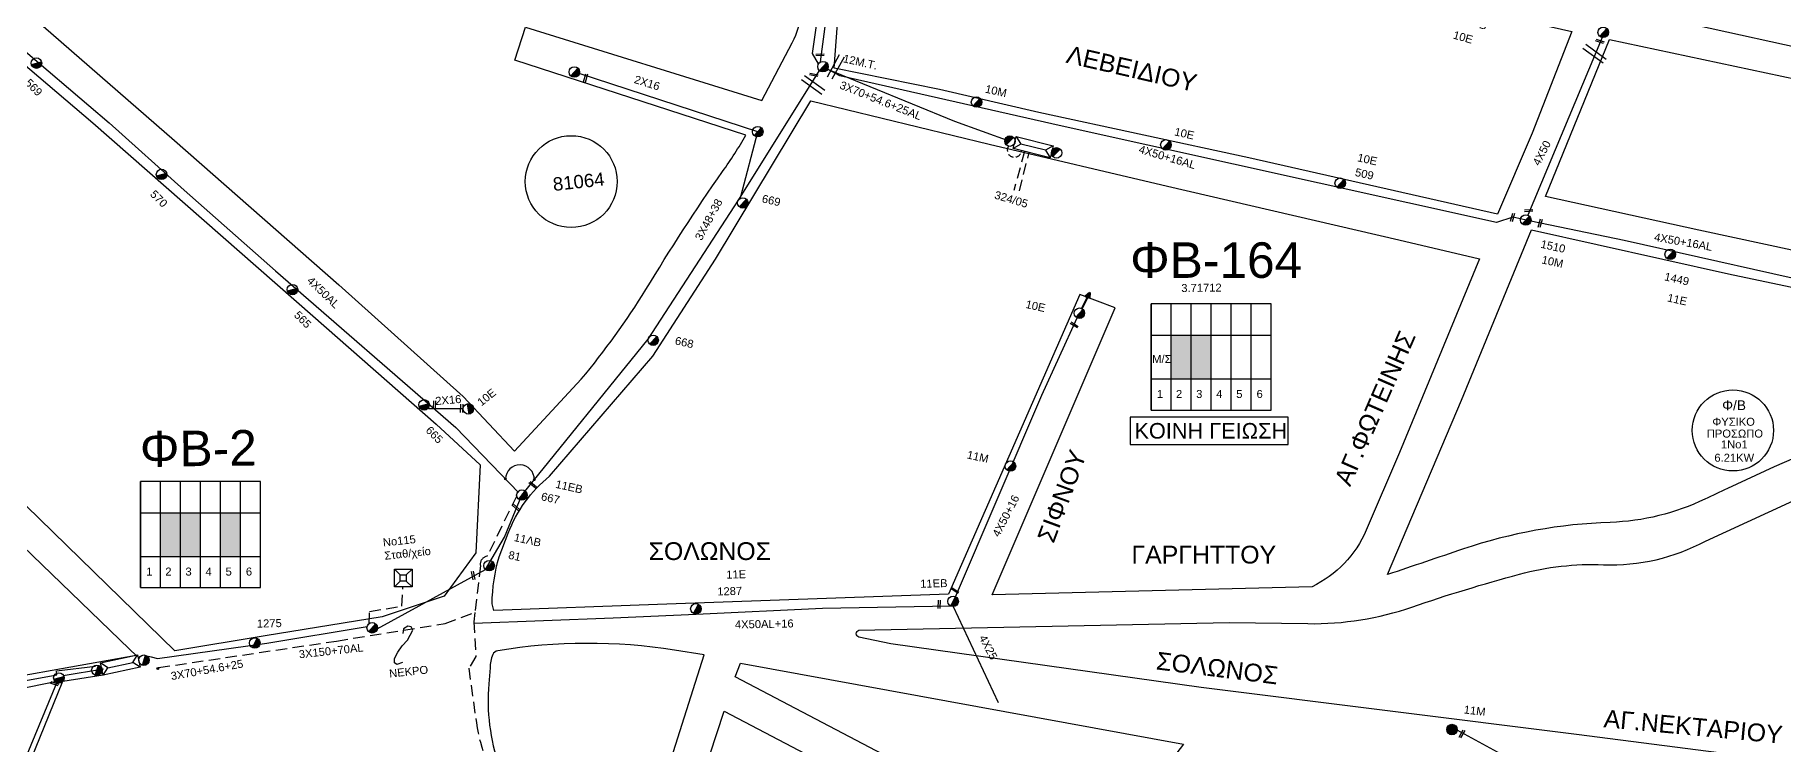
# Model space of a CAD drawing. Header units: millimetres. Extents: x 6950 to 9601, y 853 to 1951.
# Drawn here: x 7651.9 to 8045.2, y 1520.4 to 1680.1 of the extents above; entities that cross this region are included whole.
import ezdxf
from ezdxf.enums import TextEntityAlignment as Align

# ---------------------------------------------------------------- set-up
doc = ezdxf.new("R2010")
doc.units = ezdxf.units.MM
doc.linetypes.add('DASHED', pattern=[19.05, 12.7, -6.35])
for name, color, linetype in [('Άγνωστα', 7, 'Continuous'), ('Ασφαλειοκιβώτια Χ.Τ 6 αναχωρήσεων', 7, 'Continuous'), ('Ασφαλειοκιβώτια Χ.Τ 9 αναχωρήσεων', 7, 'Continuous'), ('Γυμνά εναέρια ΧΤ και ΦΟΠ (3Φ)   4x50+16AL', 7, 'Continuous'), ('Επίτονοι', 7, 'Continuous'), ('Επιγραφές - Σχήματα', 7, 'Continuous'), ('Καλώδια ΧΤ   3x150+70AL', 7, 'DASHED'), ('Καλώδια ΧΤ   3x150AL+50XLPE', 7, 'DASHED'), ('Μηχανική τομή', 7, 'Continuous'), ('Περίπτερο', 7, 'Continuous'), ('Στύλος Ξύλινος', 7, 'Continuous'), ('Στύλος Ξύλινος @ 1', 7, 'Continuous'), ('Στύλος ΦΜ', 7, 'Continuous'), ('Στύλος ΦΜ @ 1', 7, 'Continuous'), ('Συνδέσεις', 7, 'Continuous'), ('Συνεστραμμένα ΧΤ   3x70+54.6+25 AL', 7, 'SYN_LINE'), ('Τομή', 7, 'Continuous'), ('Υποσταθμός εναέριος 2 στύλων', 7, 'Continuous'), ('Υποσταθμός πόλεως', 7, 'Continuous'), ('Υπόβαθρο ΔΕΗ', 7, 'Continuous'), ('Υπόγεια καλώδια Παροχών ΧΤ   4x25', 7, 'DASHED'), ('Υπόγεια καλώδια Παροχών ΧΤ   4x50AL', 7, 'DASHED')]:
    doc.layers.add(name, color=color, linetype=linetype)
doc.styles.add('Annotative', font='ARIAL.TTF')
doc.styles.add('ar', font='ARIAL.TTF')
doc.styles.add('arial', font='ARIAL.TTF')
doc.styles.get("Standard").update_dxf_attribs({"font": 'ARIAL.TTF'})
doc.linetypes.add('SYN_LINE', pattern='A,0.5,-0.0001,["/\\/\\/\\/",Standard,S=0.1,R=0,X=0,Y=-0.05],-0.25', length=0.7501)

# ---------------------------------------------------------------- blocks, each defined once
blk = doc.blocks.new('ΜΗΧΑΝΙΚΗ ΤΟΜΗ')
at = {"layer": 'Μηχανική τομή', "ltscale": 40}
for p, q in [((-1.89, 0.78), (1.89, 0.78)), ((1.89, 0), (-1.89, 0))]:
    blk.add_line(p, q, dxfattribs=at)
blk = doc.blocks.new('ΤΟΜΗ')
at = {"layer": 'Τομή', "ltscale": 40}
for p, q in [((-5.68, 0), (5.68, 0)), ((5.68, -2.33), (-5.68, -2.33))]:
    blk.add_line(p, q, dxfattribs=at)
blk = doc.blocks.new('ΥΠΑΡΧΩΝ ΤΣΙΜΕΝΤΕΝΙΟΣ ΣΤΥΛΟΣ')
at = {"layer": 'Στύλος ΦΜ'}
blk.add_hatch(color=7, dxfattribs=at).paths.add_polyline_path([(-1.29, -2.28, 0.574793), (2.62, 0, 0.268822), (1.3, 2.27)])
at = {"layer": 'Στύλος ΦΜ', "color": 7}
blk.add_line((-1.29, -2.28), (1.3, 2.27), dxfattribs=at)
blk.add_circle((0, 0), 2.62, dxfattribs=at)
at = {"layer": 'Στύλος ΦΜ', "flags": 4}
for tag, p in [('ΑΡΙΘΜΟΣ', (-4.68, 8.05)), ('ΤΥΠΟΣ', (-4.91, 3.03))]:
    blk.add_attdef(tag, p, '', height=4, dxfattribs=at)
blk = doc.blocks.new('ΥΠΑΡΧΩΝ ΞΥΛΙΝΟΣ ΣΤΥΛΟΣ')
at = {"layer": 'Στύλος Ξύλινος'}
h = blk.add_hatch(color=7, dxfattribs=at)
h.paths.add_polyline_path([(-2.62, 0, 0.270008), (-1.29, -2.28), (1.3, 2.27, 0.576266)])
h.paths.add_polyline_path([(-1.29, -2.28, 0.574793), (2.62, 0, 0.268822), (1.3, 2.27)])
at = {"layer": 'Στύλος Ξύλινος', "color": 7}
blk.add_line((-1.29, -2.28), (1.3, 2.27), dxfattribs=at)
blk.add_circle((0, 0), 2.62, dxfattribs=at)
at = {"layer": 'Στύλος Ξύλινος', "flags": 4}
for tag, p in [('ΑΡΙΘΜΟΣ', (-4.91, 8.6)), ('ΤΥΠΟΣ', (-4.85, 3.39))]:
    blk.add_attdef(tag, p, '', height=4, dxfattribs=at)
blk = doc.blocks.new('ΥΠΟΣΤΑΘΜΟΣ ΕΝΑΕΡΙΟΣ ΕΠΙ 2 ΣΤΥΛΩΝ')
at = {"layer": 'Υποσταθμός εναέριος 2 στύλων', "linetype": 'Continuous'}
for points in [[(-11.97, -2.11, 0.574793), (-8.45, -0.07, 0.268822), (-9.64, 1.98)], [(9.68, -2.15, 0.574793), (13.19, -0.1, 0.268822), (12.01, 1.95)]]:
    blk.add_hatch(color=256, dxfattribs=at).paths.add_polyline_path(points)
for p, q in [((-11.97, -2.11), (-9.64, 1.98)), ((9.68, -2.15), (12.01, 1.95))]:
    blk.add_line(p, q, dxfattribs=at)
for centre in [(-10.81, -0.07), (10.84, -0.1)]:
    blk.add_circle(centre, 2.36, dxfattribs=at)
at = {"layer": 'Υποσταθμός πόλεως', "linetype": 'Continuous', "ltscale": 40}
blk.add_lwpolyline([(-8.57, 2.82), (8.57, 2.82), (8.57, -2.82), (-8.57, -2.82)], close=True, dxfattribs=at)
for points in [[(-5.75, 0), (-8.57, 2.82)], [(-8.57, -2.82), (-5.75, 0)], [(-5.75, 0), (5.75, 0)], [(5.75, 0), (8.57, 2.82)], [(8.57, -2.82), (5.75, 0)]]:
    blk.add_lwpolyline(points, dxfattribs=at)
at = {"layer": 'Υποσταθμός εναέριος 2 στύλων', "ltscale": 40, "flags": 1}
for tag, p in [('ΜΕΤΑΣΧΗΜΑΤΙΣΜΟΣ', (14.09, 2.51)), ('ΙΣΧΥΣ', (14.07, -0.28)), ('ΑΡΙΘΜΟΣ', (14.19, -3))]:
    blk.add_attdef(tag, p, '', height=1.8, dxfattribs=at)
blk = doc.blocks.new('ΕΠΙΤΟΝΟΣ')
at = {"layer": 'Επίτονοι', "lineweight": 40, "ltscale": 40}
blk.add_hatch(color=256, dxfattribs=at).paths.add_polyline_path([(-1.13, 6.47), (0, 9.1), (1.13, 6.47)])
for p, q in [((-1.13, 6.47), (0, 9.1)), ((0, 9.1), (1.13, 6.47)), ((1.13, 6.47), (-1.13, 6.47)), ((-1.13, 6.47), (0, 6.47)), ((0, 6.47), (0, 0))]:
    blk.add_line(p, q, dxfattribs=at)
blk = doc.blocks.new('ΑΣΦΑΛΕΙΟΚΙΒΩΤΙΟ ΥΠΟΣΤΑΘΜΟΥ 6 ΑΝΑΧΩΡΗΣΕΩΝ')
at = {"layer": 'Ασφαλειοκιβώτια Χ.Τ 6 αναχωρήσεων', "ltscale": 40}
for p, q in [((-23.91, 27), (23.91, 27)), ((-9.83, 27), (-9.83, -27)), ((9.83, 27), (9.83, -27)), ((-23.91, 18), (23.91, 18)), ((-23.91, 9), (23.91, 9)), ((-23.91, 0), (23.91, 0)), ((-23.91, -9), (23.91, -9)), ((-23.91, -18), (23.91, -18))]:
    blk.add_line(p, q, dxfattribs=at)
at = {"layer": 'Ασφαλειοκιβώτια Χ.Τ 6 αναχωρήσεων'}
blk.add_lwpolyline([(-23.91, -27), (23.91, -27), (23.91, 27), (-23.91, 27)], close=True, dxfattribs=at)
for s, p in [('1', (-18.47, 24.34)), ('2', (-18.47, 15.77)), ('3', (-18.47, 6.7)), ('4', (-18.47, -2.33)), ('5', (-18.47, -11.34)), ('6', (-18.47, -20.47))]:
    blk.add_text(s, height=3.6, rotation=270, dxfattribs=at).set_placement(p)
at = {"layer": 'Ασφαλειοκιβώτια Χ.Τ 6 αναχωρήσεων', "ltscale": 40}
for tag, height, p in [('ΟΝΟΜΑ', 5, (-0.27, 31.68)), ('ΚΕΙΜΕΝΟ 1', 2, (16.95, 22.41)), ('ΚΕΙΜΕΝΟ 2', 2, (16.95, 13.71)), ('ΚΕΙΜΕΝΟ 3', 2, (16.95, 4.31)), ('ΚΕΙΜΕΝΟ 4', 2, (16.95, -4.67)), ('ΚΕΙΜΕΝΟ 5', 2, (16.95, -13.51)), ('ΚΕΙΜΕΝΟ 6', 2, (16.95, -22.43)), ('ΣΧ', 2, (-0.21, -29.21))]:
    blk.add_attdef(tag, text='', height=height, dxfattribs=at).set_placement(p, align=Align.MIDDLE_CENTER)
blk = doc.blocks.new('_ΣΥΝΔΕΣΗ')
at = {"layer": 'Συνδέσεις', "linetype": 'SYN_LINE', "ltscale": 40}
blk.add_hatch(color=256, dxfattribs=at).paths.add_polyline_path([(0.5, -0.01, 1), (-0.5, -0.01, 1)])
at = {"layer": 'Συνδέσεις'}
blk.add_circle((0, -0.01), 0.5, dxfattribs=at)
blk = doc.blocks.new('ΠΕΡΙΠΤΕΡΟ')
at = {"layer": 'Περίπτερο', "ltscale": 40}
for p, q in [((-4.94, 4.99), (-1.74, 1.78)), ((1.78, 1.78), (4.99, 4.99)), ((-1.74, -1.74), (-4.94, -4.94)), ((1.78, -1.74), (4.99, -4.94))]:
    blk.add_line(p, q, dxfattribs=at)
for points in [[(-4.94, 4.99), (4.99, 4.99), (4.99, -4.94), (-4.94, -4.94)], [(-1.74, 1.78), (1.78, 1.78), (1.78, -1.74), (-1.74, -1.74)]]:
    blk.add_lwpolyline(points, close=True, dxfattribs=at)

msp = doc.modelspace()

# ---------------------------------------------------------------- hatches: boundary and pattern name
at = {"layer": 'Ασφαλειοκιβώτια Χ.Τ 9 αναχωρήσεων', "ltscale": 40}
for color, points in [(133, [(7912, 1612.5), (7907.5, 1612.5), (7907.5, 1602.68), (7912, 1602.68)]), (30, [(7916.5, 1612.5), (7912, 1612.5), (7912, 1602.68), (7916.5, 1602.68)]), (1, [(7684.64, 1572.52), (7680.14, 1572.52), (7680.14, 1562.7), (7684.64, 1562.7)]), (2, [(7689.14, 1572.52), (7684.64, 1572.52), (7684.64, 1562.7), (7689.14, 1562.7)]), (27, [(7693.64, 1562.7), (7698.14, 1562.7), (7698.14, 1572.52), (7693.64, 1572.52)])]:
    msp.add_hatch(color=color, dxfattribs=at).paths.add_polyline_path(points)

# ---------------------------------------------------------------- linework, layer by layer
at = {"layer": 'Άγνωστα', "color": 1}
for points in [[(7461.55, 1851.1), (7490.46, 1823.56), (7500.36, 1814.12), (7516.54, 1798.89), (7531.28, 1784.47), (7556.99, 1758.44), (7563.51, 1752.69), (7594.15, 1724.19), (7618.66, 1702.8), (7645.75, 1679.81), (7668.62, 1660.27), (7685.51, 1645.15), (7706.01, 1626.98), (7746.58, 1591.71), (7760.7, 1577.06)], [(7810.68, 1643.33), (7810.7, 1643.72), (7814.54, 1658.3), (7774.38, 1671.37)], [(7740.44, 1595.97), (7748.25, 1596.01)]]:
    msp.add_lwpolyline(points, dxfattribs=at)
at = {"layer": 'Άγνωστα', "color": 133}
for points in [[(8004.5, 1679.51), (7987.76, 1639.5)], [(7859.03, 1553.6), (7878.47, 1598.97), (7886.4, 1616.36)], [(7750.64, 1547.64), (7782.03, 1548.87), (7800.64, 1549.72), (7829.06, 1551.06), (7857.93, 1551.53)]]:
    msp.add_lwpolyline(points, dxfattribs=at)
at = {"layer": 'Άγνωστα', "color": 30, "linetype": 'DASHED', "ltscale": 0.2}
for points in [[(7874.52, 1653.86), (7872.14, 1645.03)], [(7873.41, 1644.96), (7875.56, 1653.6)]]:
    msp.add_lwpolyline(points, dxfattribs=at)
at = {"layer": 'Άγνωστα', "color": 85, "linetype": 'DASHED', "ltscale": 0.2}
msp.add_lwpolyline([(7760.3, 1576.32), (7753.7, 1562.83), (7753.22, 1562.62, 0.337655), (7752.12, 1560.63), (7750.87, 1550.06), (7750.62, 1547.99), (7751.13, 1540.19), (7749.51, 1537.5), (7751.23, 1525.19, 0.129274), (7757.98, 1509.01, 0.494336)], format="xyb", dxfattribs=at)
at = {"layer": 'Γυμνά εναέρια ΧΤ και ΦΟΠ (3Φ)   4x50+16AL', "color": 133, "ltscale": 40}
msp.add_lwpolyline([(8059.62, 1622.51), (8009.44, 1633.79), (7988.46, 1638.17), (7984.36, 1639.03), (7980.68, 1637.86), (7940.85, 1646.69), (7882.98, 1659.55), (7833, 1670.84), (7830.24, 1672.37)], dxfattribs=at)
at = {"layer": 'Επιγραφές - Σχήματα', "color": 190}
msp.add_lwpolyline([(7898.31, 1587.89), (7933.82, 1587.89), (7933.82, 1594.06), (7898.31, 1594.06)], close=True, dxfattribs=at)
at = {"layer": 'Επιγραφές - Σχήματα', "color": 1, "linetype": 'DASHED', "ltscale": 0.2}
msp.add_lwpolyline([(7727.12, 1547.43), (7727.2, 1550.28), (7734.46, 1551.52), (7734.69, 1555.76)], dxfattribs=at)
at = {"layer": 'Επιγραφές - Σχήματα', "linetype": 'Continuous', "ltscale": 20}
msp.add_lwpolyline([(7734.62, 1538.78), (7733.3, 1538.39), (7732.84, 1538.7), (7732.84, 1539.71), (7733.54, 1541.1), (7734.54, 1542.56), (7735.7, 1543.8), (7736.93, 1546.11), (7736.55, 1546.81), (7735.78, 1546.96), (7734.85, 1546.35), (7734.69, 1545.34)], dxfattribs=at)
msp.add_circle((7772.57, 1647.06), 10.34, dxfattribs=at)
at = {"layer": 'Επιγραφές - Σχήματα', "color": 202}
msp.add_circle((8033.9, 1591.05), 9.13, dxfattribs=at)
at = {"layer": 'Επιγραφές - Σχήματα', "linetype": 'Continuous', "ltscale": 20}
msp.add_arc((7761, 1580.03), 3.25, 358.5165, 178.246, dxfattribs=at)
at = {"layer": 'Καλώδια ΧΤ   3x150+70AL', "color": 7, "ltscale": 0.2}
msp.add_lwpolyline([(7679.74, 1537.65), (7719.78, 1543.64), (7744.24, 1547.6), (7750.87, 1550.06)], dxfattribs=at)
at = {"layer": 'Καλώδια ΧΤ   3x150AL+50XLPE', "color": 133, "linetype": 'DASHED', "ltscale": 0.1}
msp.add_arc((7872.26, 1654.14), 1.59, 145.6322, 355.8654, dxfattribs=at)
at = {"layer": 'Συνεστραμμένα ΧΤ   3x70+54.6+25 AL', "color": 151, "linetype": 'SYN_LINE', "ltscale": 20}
for points in [[(7828.22, 1673.58), (7826.87, 1675.87), (7829.15, 1692.33), (7831.33, 1693.44), (7829.38, 1694.15), (7831.67, 1714.43), (7832.92, 1718.39), (7832.62, 1732.99), (7833.57, 1746.36), (7835.94, 1748.65), (7835.32, 1752.14), (7847.24, 1776.93), (7849.29, 1777.32), (7850.93, 1778.95), (7865.72, 1786.85), (7869.04, 1786.11)], [(7858.51, 1551.39), (7868.63, 1529.83)]]:
    msp.add_lwpolyline(points, dxfattribs=at)
at = {"layer": 'Συνεστραμμένα ΧΤ   3x70+54.6+25 AL', "color": 27, "linetype": 'SYN_LINE', "ltscale": 20}
for points in [[(7828.67, 1673.99), (7831.89, 1698.47), (7833.87, 1721.18), (7835.68, 1747.25), (7839.65, 1756.9), (7849.89, 1776.4), (7868.19, 1785.18)], [(7503.08, 1503.82), (7539.24, 1512.14), (7579.62, 1520.58), (7631.2, 1529.33), (7656.47, 1534.5)]]:
    msp.add_lwpolyline(points, dxfattribs=at)
at = {"layer": 'Συνεστραμμένα ΧΤ   3x70+54.6+25 AL', "color": 1, "linetype": 'SYN_LINE', "ltscale": 20}
for points in [[(7728.94, 1546.37), (7753.31, 1559.74), (7757.57, 1567), (7761.47, 1576.5), (7789.85, 1611.59), (7810.18, 1642.9), (7828.42, 1672.06)], [(7677.07, 1540.32), (7678.07, 1540.07), (7679.53, 1539.71), (7704.09, 1543.13), (7726.64, 1546.88)], [(8004.01, 1506.01), (7971.87, 1523.58)]]:
    msp.add_lwpolyline(points, dxfattribs=at)
at = {"layer": 'Συνεστραμμένα ΧΤ   3x70+54.6+25 AL', "color": 133, "ltscale": 20}
msp.add_lwpolyline([(7830.24, 1672.37), (7858.77, 1660.69), (7871.26, 1656.18)], dxfattribs=at)
at = {"layer": 'Συνεστραμμένα ΧΤ   3x70+54.6+25 AL', "color": 2, "linetype": 'SYN_LINE', "ltscale": 10}
msp.add_lwpolyline([(7656.87, 1536.01), (7656.78, 1536.92), (7665.51, 1538)], dxfattribs=at)
at = {"layer": 'Συνεστραμμένα ΧΤ   3x70+54.6+25 AL', "color": 2, "linetype": 'SYN_LINE', "ltscale": 20}
msp.add_lwpolyline([(7632.08, 1531.54), (7656.87, 1536.01)], dxfattribs=at)
at = {"layer": 'Συνεστραμμένα ΧΤ   3x70+54.6+25 AL', "color": 6, "linetype": 'SYN_LINE', "ltscale": 20}
msp.add_lwpolyline([(7644.55, 1469.18), (7642.49, 1499.77), (7656.85, 1534.25)], dxfattribs=at)
at = {"layer": 'Συνεστραμμένα ΧΤ   3x70+54.6+25 AL', "color": 85, "linetype": 'SYN_LINE', "ltscale": 20}
msp.add_lwpolyline([(7658.17, 1534.5), (7658.14, 1534.5), (7644.85, 1501.82), (7643.38, 1500.55), (7643.69, 1497.77), (7645.75, 1471.89), (7645.32, 1469.06)], dxfattribs=at)
at = {"layer": 'Συνεστραμμένα ΧΤ   3x70+54.6+25 AL', "color": 85, "linetype": 'SYN_LINE', "ltscale": 10}
msp.add_lwpolyline([(7667.24, 1535.95), (7658.17, 1534.5)], dxfattribs=at)
at = {"layer": 'Συνεστραμμένα ΧΤ   3x70+54.6+25 AL', "color": 6, "linetype": 'SYN_LINE', "ltscale": 10}
msp.add_lwpolyline([(7667.33, 1537.27), (7658.25, 1535.83)], dxfattribs=at)
at = {"layer": 'Υπόβαθρο ΔΕΗ'}
for points in [[(7600.97, 1728.03), (7683.3, 1656.32), (7720.26, 1623.81), (7748.25, 1598.68), (7759.8, 1586.36), (7774.83, 1602.6, 0.034732), (7789.38, 1622.74, -0.01836), (7806.63, 1649.33, 0.022163), (7811.87, 1657.54), (7759.86, 1674.36), (7762.28, 1681.83), (7815.46, 1665.35), (7822.29, 1678.32, 0.099785), (7824.41, 1685.53)], [(7988.61, 1636.19), (8032.9, 1626.32), (8080.26, 1616.3), (8072.44, 1595.5), (8043.17, 1582.87), (8032.66, 1577.99, 0.003438), (8027.61, 1575.6, -0.104223), (8006.29, 1570.35, 0.073192), (7973.26, 1564.36, -0.000246), (7956.22, 1558.61), (7972.85, 1597.85), (7988.61, 1636.19)], [(8088.14, 1593.23), (8075.56, 1512.68), (7998.68, 1522.6), (7914.27, 1533.21), (7844.5, 1543.03), (7837.3, 1544.54, -0.811837), (7837.3, 1546.05), (7920.6, 1547.79), (7938.3, 1547.55, 0.08629), (7961.7, 1551.29, -0.016814), (7985.86, 1558.69, -0.075448), (8004.78, 1560.83, 0.132992), (8027.73, 1566.13), (8070.27, 1585.71), (8088.14, 1593.23)], [(7790.59, 1503.17), (7802.44, 1540.57), (7795.82, 1541.61, 0.079895), (7756.05, 1541.45, 0.250732), (7754.91, 1540.58, 0.113346), (7754.32, 1537.63), (7754.02, 1534, 0.102749), (7756.3, 1515.58, 0.093421), (7760.79, 1507.63, 0.731482)]]:
    msp.add_lwpolyline(points, format="xyb", dxfattribs=at)
for points in [[(7834.72, 1716.78), (7872.89, 1708.33), (7920.21, 1697.86), (7954.76, 1690.62), (7997.66, 1680.82), (7988.71, 1658), (7980.94, 1639.73), (7924.99, 1652.42), (7877.79, 1662.63), (7855.44, 1667.81), (7831.74, 1672.58), (7834.05, 1703.68), (7834.72, 1716.78)], [(8009.02, 1685.99), (8069.02, 1672.77), (8098.14, 1666.3), (8104.81, 1684.27), (8051.04, 1697.3), (8016.48, 1705.22), (8009.02, 1685.99)], [(7622.87, 1696.14), (7664.91, 1660.29), (7714.47, 1616.81), (7742.22, 1592.45), (7752.1, 1583.32), (7751.07, 1563.51), (7743.96, 1553.74), (7730.06, 1549.12), (7703.75, 1544.81), (7683.39, 1541.47), (7646.85, 1577.11)], [(8083.08, 1623.89), (8026.25, 1636.12), (7991.76, 1643.72), (8006.11, 1679.05), (8062.52, 1667.06), (8095.67, 1659.56), (8083.08, 1623.89)], [(7515.96, 1642.54), (7541.41, 1669.02), (7579.47, 1632.29), (7651.29, 1562.99), (7673.22, 1541.84), (7674.71, 1540.4), (7631.84, 1532.74), (7589.99, 1572.69), (7554.34, 1606.88), (7538.25, 1621.73), (7515.96, 1642.54)], [(7809.42, 1535.56), (7810.61, 1538.66), (7910.27, 1520.46), (7889.57, 1493.5), (7809.42, 1535.56)], [(7798.84, 1503.17), (7806.99, 1527.87), (7884.58, 1487.1), (7852.46, 1447.52)]]:
    msp.add_lwpolyline(points, dxfattribs=at)
msp.add_lwpolyline([(7826.5, 1665.24), (7866.6, 1655.52), (7906.7, 1646), (7958.72, 1633.94), (7976.92, 1629.69), (7958.87, 1586.08), (7951.41, 1568.6, -0.181672), (7939.23, 1555.86), (7867.27, 1554.02), (7894.92, 1618.65), (7886.96, 1621.67), (7857.47, 1554.17), (7792.01, 1551.86), (7755.18, 1550.5), (7754.78, 1552.05, -0.070996), (7756.38, 1562.63), (7758.39, 1567.91, -0.131406), (7767.69, 1580.75), (7790.94, 1607.77), (7805.04, 1629.63)], format="xyb", close=True, dxfattribs=at)

# ---------------------------------------------------------------- block references
at = {"layer": 'Ασφαλειοκιβώτια Χ.Τ 6 αναχωρήσεων', "xscale": 0.5, "yscale": 0.5, "zscale": 0.5, "rotation": 90}
for p in [(7916.5, 1607.59), (7689.14, 1567.61)]:
    msp.add_blockref('ΑΣΦΑΛΕΙΟΚΙΒΩΤΙΟ ΥΠΟΣΤΑΘΜΟΥ 6 ΑΝΑΧΩΡΗΣΕΩΝ', p, dxfattribs=at)
at = {"layer": 'Επίτονοι', "xscale": 0.4499999999998181, "yscale": 0.4499999999998181, "zscale": 0.4499999999998181, "rotation": 332.9053234977501}
msp.add_blockref('ΕΠΙΤΟΝΟΣ', (7887.35, 1618.43), dxfattribs=at)
at = {"layer": 'Μηχανική τομή'}
for p, xscale, yscale, zscale, rotation in [((7828.53, 1675.79), 0.4999999999999998, 0.4999999999999998, 0.4999999999999998, 181.3359665622073), ((8004.03, 1678.83), 0.4999999999999998, 0.4999999999999998, 0.4999999999999998, 161.0616812289789), ((7775.61, 1670.41), 0.4999999999999998, 0.4999999999999998, 0.4999999999999998, 254.3966513900272), ((7827.2, 1671.27), 0.4999999999999997, 0.4999999999999997, 0.4999999999999997, 167.3930131002636), ((7984.14, 1639.05), 0.4999999999999998, 0.4999999999999998, 0.4999999999999998, 254.3966513900272), ((7987.95, 1640.72), 0.4999999999999998, 0.4999999999999998, 0.4999999999999998, 182.3167816528372), ((7990.35, 1637.75), 0.4999999999999998, 0.4999999999999998, 0.4999999999999998, 254.3966513900272), ((7885.83, 1614.96), 0.4999999999999996, 0.4999999999999996, 0.4999999999999996, 147.8395229658178), ((7741.59, 1596.75), 0.4999999999999996, 0.4999999999999996, 0.4999999999999996, 267.6633465362366), ((7747.72, 1596.02), 0.4999999999999996, 0.4999999999999996, 0.4999999999999996, 267.6633465362366), ((7763.77, 1578.64), 0.4999999999999997, 0.4999999999999997, 0.4999999999999997, 319.9938658940357), ((7759.99, 1573.59), 0.4999999999999997, 0.4999999999999997, 0.4999999999999997, 319.9938658940357), ((7750.32, 1558.34), 0.4999999999999996, 0.4999999999999996, 0.4999999999999996, 281.9942978456187), ((7858.79, 1554.85), 0.4999999999999996, 0.4999999999999996, 0.4999999999999996, 326.2630781460128), ((7855.14, 1551.9), 0.4999999999999996, 0.4999999999999996, 0.4999999999999996, 266.492943754659), ((7656.38, 1534.25), 0.4999999999999997, 0.4999999999999997, 0.4999999999999997, 162.231407269133), ((7973.12, 1522.66), 0.4999999999999998, 0.4999999999999998, 0.4999999999999998, 60.12559025324713)]:
    msp.add_blockref('ΜΗΧΑΝΙΚΗ ΤΟΜΗ', p, dxfattribs=dict(at, xscale=xscale, yscale=yscale, zscale=zscale, rotation=rotation))
at = {"layer": 'Περίπτερο', "xscale": 0.4, "yscale": 0.4, "zscale": 0.4}
msp.add_blockref('ΠΕΡΙΠΤΕΡΟ', (7734.76, 1557.8), dxfattribs=at)
at = {"layer": 'Στύλος Ξύλινος @ 1', "ltscale": 40}
ref = msp.add_blockref('ΥΠΑΡΧΩΝ ΞΥΛΙΝΟΣ ΣΤΥΛΟΣ', (7976.46, 1687.52), dxfattribs=dict(at, xscale=0.449999999999818, yscale=0.449999999999818, zscale=0.449999999999818, rotation=344.0937290457079))
ref.add_attrib('ΤΥΠΟΣ', '150B', (7972.65, 1682.82), dxfattribs={"layer": 'Στύλος Ξύλινος', "height": 1.8, "rotation": 344.0937, "flags": 4})
ref.add_attrib('ΑΡΙΘΜΟΣ', '10E', (7970.8, 1679.31), dxfattribs={"layer": 'Στύλος Ξύλινος', "height": 1.8, "rotation": 344.0937, "flags": 4})
ref = msp.add_blockref('ΥΠΑΡΧΩΝ ΞΥΛΙΝΟΣ ΣΤΥΛΟΣ', (7970.7, 1523.72), dxfattribs=dict(at, xscale=0.4499999999998181, yscale=0.4499999999998181, zscale=0.4499999999998181, rotation=353.1445452706857))
ref.add_attrib('ΤΥΠΟΣ', '11M', (7973.28, 1527.36), dxfattribs={"layer": 'Στύλος Ξύλινος', "height": 1.8, "rotation": 353.1445, "flags": 4})
at = {"layer": 'Στύλος ΦΜ @ 1', "ltscale": 40}
for p, xscale, yscale, zscale, rotation in [((8004.72, 1680.66), 0.4499999999998181, 0.4499999999998181, 0.4499999999998181, 347.4962981754869), ((7773.26, 1671.74), 0.4499999999998181, 0.4499999999998181, 0.4499999999998181, 347.4962981754869), ((7814.54, 1658.3), 0.4499999999998181, 0.4499999999998181, 0.4499999999998181, 347.4962981754869), ((7727.79, 1546.62), 0.4499999999998181, 0.4499999999998181, 0.4499999999998181, 347.4962981754869), ((7657.31, 1535.33), 0.449999999999818, 0.449999999999818, 0.449999999999818, 314.8423271884067)]:
    msp.add_blockref('ΥΠΑΡΧΩΝ ΤΣΙΜΕΝΤΕΝΙΟΣ ΣΤΥΛΟΣ', p, dxfattribs=dict(at, xscale=xscale, yscale=yscale, zscale=zscale, rotation=rotation))
ref = msp.add_blockref('ΥΠΑΡΧΩΝ ΤΣΙΜΕΝΤΕΝΙΟΣ ΣΤΥΛΟΣ', (7652.27, 1673.73), dxfattribs=dict(at, xscale=0.449999999999818, yscale=0.449999999999818, zscale=0.449999999999818, rotation=314.8423271884067))
ref.add_attrib('ΤΥΠΟΣ', '569', (7649.55, 1669.11), dxfattribs={"layer": 'Στύλος ΦΜ', "height": 1.8, "rotation": 314.8423, "flags": 4})
ref = msp.add_blockref('ΥΠΑΡΧΩΝ ΤΣΙΜΕΝΤΕΝΙΟΣ ΣΤΥΛΟΣ', (7829.2, 1672.94), dxfattribs=dict(at, xscale=0.4499999999998181, yscale=0.4499999999998181, zscale=0.4499999999998181, rotation=347.4962981754869))
ref.add_attrib('ΤΥΠΟΣ', '12M.T.', (7833.59, 1673.95), dxfattribs={"layer": 'Στύλος ΦΜ', "height": 1.8, "rotation": 347.4963, "flags": 4})
ref = msp.add_blockref('ΥΠΑΡΧΩΝ ΤΣΙΜΕΝΤΕΝΙΟΣ ΣΤΥΛΟΣ', (7863.75, 1664.97), dxfattribs=dict(at, xscale=0.4499999999998181, yscale=0.4499999999998181, zscale=0.4499999999998181, rotation=347.4962981754869))
ref.add_attrib('ΤΥΠΟΣ', '10M', (7865.54, 1667.12), dxfattribs={"layer": 'Στύλος ΦΜ', "height": 1.8, "rotation": 347.4963, "flags": 4})
ref = msp.add_blockref('ΥΠΑΡΧΩΝ ΤΣΙΜΕΝΤΕΝΙΟΣ ΣΤΥΛΟΣ', (7906.34, 1655.33), dxfattribs=dict(at, xscale=0.4499999999998181, yscale=0.4499999999998181, zscale=0.4499999999998181, rotation=347.4962981754869))
ref.add_attrib('ΤΥΠΟΣ', '10E', (7908.13, 1657.49), dxfattribs={"layer": 'Στύλος ΦΜ', "height": 1.8, "rotation": 347.4963, "flags": 4})
ref = msp.add_blockref('ΥΠΑΡΧΩΝ ΤΣΙΜΕΝΤΕΝΙΟΣ ΣΤΥΛΟΣ', (7945.55, 1646.7), dxfattribs=dict(at, xscale=0.4499999999998181, yscale=0.4499999999998181, zscale=0.4499999999998181, rotation=347.4962981754869))
ref.add_attrib('ΤΥΠΟΣ', '10E', (7949.29, 1651.66), dxfattribs={"layer": 'Στύλος ΦΜ', "height": 1.8, "rotation": 347.4963, "flags": 4})
ref.add_attrib('ΑΡΙΘΜΟΣ', '509', (7948.76, 1648.37), dxfattribs={"layer": 'Στύλος ΦΜ', "height": 1.8, "rotation": 347.4963, "flags": 4})
ref = msp.add_blockref('ΥΠΑΡΧΩΝ ΤΣΙΜΕΝΤΕΝΙΟΣ ΣΤΥΛΟΣ', (7680.41, 1648.68), dxfattribs=dict(at, xscale=0.449999999999818, yscale=0.449999999999818, zscale=0.449999999999818, rotation=314.8423271884067))
ref.add_attrib('ΤΥΠΟΣ', '570', (7677.69, 1644.06), dxfattribs={"layer": 'Στύλος ΦΜ', "height": 1.8, "rotation": 314.8423, "flags": 4})
ref = msp.add_blockref('ΥΠΑΡΧΩΝ ΤΣΙΜΕΝΤΕΝΙΟΣ ΣΤΥΛΟΣ', (7811.17, 1642.26), dxfattribs=dict(at, xscale=0.4499999999998181, yscale=0.4499999999998181, zscale=0.4499999999998181, rotation=347.4962981754869))
ref.add_attrib('ΤΥΠΟΣ', '669', (7815.33, 1642.4), dxfattribs={"layer": 'Στύλος ΦΜ', "height": 1.8, "rotation": 347.4963, "flags": 4})
ref = msp.add_blockref('ΥΠΑΡΧΩΝ ΤΣΙΜΕΝΤΕΝΙΟΣ ΣΤΥΛΟΣ', (7987.31, 1638.41), dxfattribs=dict(at, xscale=0.4499999999998181, yscale=0.4499999999998181, zscale=0.4499999999998181, rotation=347.4962981754869))
ref.add_attrib('ΤΥΠΟΣ', '10M', (7990.74, 1628.68), dxfattribs={"layer": 'Στύλος ΦΜ', "height": 1.8, "rotation": 347.4963, "flags": 4})
ref.add_attrib('ΑΡΙΘΜΟΣ', '1510', (7990.52, 1632.2), dxfattribs={"layer": 'Στύλος ΦΜ', "height": 1.8, "rotation": 347.4963, "flags": 4})
ref = msp.add_blockref('ΥΠΑΡΧΩΝ ΤΣΙΜΕΝΤΕΝΙΟΣ ΣΤΥΛΟΣ', (8019.79, 1630.69), dxfattribs=dict(at, xscale=0.4499999999998181, yscale=0.4499999999998181, zscale=0.4499999999998181, rotation=347.4962981754869))
ref.add_attrib('ΤΥΠΟΣ', '11E', (8019.02, 1620.12), dxfattribs={"layer": 'Στύλος ΦΜ', "height": 1.8, "rotation": 347.4963, "flags": 4})
ref.add_attrib('ΑΡΙΘΜΟΣ', '1449', (8018.35, 1624.86), dxfattribs={"layer": 'Στύλος ΦΜ', "height": 1.8, "rotation": 347.4963, "flags": 4})
ref = msp.add_blockref('ΥΠΑΡΧΩΝ ΤΣΙΜΕΝΤΕΝΙΟΣ ΣΤΥΛΟΣ', (7709.86, 1622.75), dxfattribs=dict(at, xscale=0.449999999999818, yscale=0.449999999999818, zscale=0.449999999999818, rotation=314.8423271884067))
ref.add_attrib('ΤΥΠΟΣ', '565', (7710.06, 1616.86), dxfattribs={"layer": 'Στύλος ΦΜ', "height": 1.8, "rotation": 314.8423, "flags": 4})
ref = msp.add_blockref('ΥΠΑΡΧΩΝ ΤΣΙΜΕΝΤΕΝΙΟΣ ΣΤΥΛΟΣ', (7886.89, 1617.43), dxfattribs=dict(at, xscale=0.4499999999998181, yscale=0.4499999999998181, zscale=0.4499999999998181, rotation=347.4962981754869))
ref.add_attrib('ΤΥΠΟΣ', '10E', (7874.65, 1618.65), dxfattribs={"layer": 'Στύλος ΦΜ', "height": 1.8, "rotation": 347.4963, "flags": 4})
ref = msp.add_blockref('ΥΠΑΡΧΩΝ ΤΣΙΜΕΝΤΕΝΙΟΣ ΣΤΥΛΟΣ', (7791, 1611.34), dxfattribs=dict(at, xscale=0.4499999999998181, yscale=0.4499999999998181, zscale=0.4499999999998181, rotation=347.4962981754869))
ref.add_attrib('ΤΥΠΟΣ', '668', (7795.77, 1610.44), dxfattribs={"layer": 'Στύλος ΦΜ', "height": 1.8, "rotation": 347.4963, "flags": 4})
ref = msp.add_blockref('ΥΠΑΡΧΩΝ ΤΣΙΜΕΝΤΕΝΙΟΣ ΣΤΥΛΟΣ', (7749.43, 1595.9), dxfattribs=dict(at, xscale=0.449999999999818, yscale=0.449999999999818, zscale=0.449999999999818, rotation=38.80320593927909))
ref.add_attrib('ΤΥΠΟΣ', '10E', (7752.35, 1596.42), dxfattribs={"layer": 'Στύλος ΦΜ', "height": 1.8, "rotation": 38.8032, "flags": 4})
ref = msp.add_blockref('ΥΠΑΡΧΩΝ ΤΣΙΜΕΝΤΕΝΙΟΣ ΣΤΥΛΟΣ', (7739.48, 1596.8), dxfattribs=dict(at, xscale=0.449999999999818, yscale=0.449999999999818, zscale=0.449999999999818, rotation=314.8423271884067))
ref.add_attrib('ΤΥΠΟΣ', '665', (7739.68, 1590.91), dxfattribs={"layer": 'Στύλος ΦΜ', "height": 1.8, "rotation": 314.8423, "flags": 4})
ref = msp.add_blockref('ΥΠΑΡΧΩΝ ΤΣΙΜΕΝΤΕΝΙΟΣ ΣΤΥΛΟΣ', (7871.38, 1583.02), dxfattribs=dict(at, xscale=0.4499999999998181, yscale=0.4499999999998181, zscale=0.4499999999998181, rotation=347.4962981754869))
ref.add_attrib('ΤΥΠΟΣ', '11M', (7861.45, 1584.78), dxfattribs={"layer": 'Στύλος ΦΜ', "height": 1.8, "rotation": 347.4963, "flags": 4})
ref = msp.add_blockref('ΥΠΑΡΧΩΝ ΤΣΙΜΕΝΤΕΝΙΟΣ ΣΤΥΛΟΣ', (7761.47, 1576.5), dxfattribs=dict(at, xscale=0.4499999999998181, yscale=0.4499999999998181, zscale=0.4499999999998181, rotation=347.4962981754869))
ref.add_attrib('ΤΥΠΟΣ', '11EB', (7768.91, 1578.16), dxfattribs={"layer": 'Στύλος ΦΜ', "height": 1.8, "rotation": 347.4963, "flags": 4})
ref.add_attrib('ΑΡΙΘΜΟΣ', '667', (7765.66, 1575.38), dxfattribs={"layer": 'Στύλος ΦΜ', "height": 1.8, "rotation": 347.4963, "flags": 4})
ref = msp.add_blockref('ΥΠΑΡΧΩΝ ΤΣΙΜΕΝΤΕΝΙΟΣ ΣΤΥΛΟΣ', (7754.1, 1560.61), dxfattribs=dict(at, xscale=0.4499999999998181, yscale=0.4499999999998181, zscale=0.4499999999998181, rotation=347.4962981754869))
ref.add_attrib('ΤΥΠΟΣ', '11ΛΒ', (7759.56, 1566.18), dxfattribs={"layer": 'Στύλος ΦΜ', "height": 1.8, "rotation": 347.4963, "flags": 4})
ref.add_attrib('ΑΡΙΘΜΟΣ', '81', (7758.29, 1562.22), dxfattribs={"layer": 'Στύλος ΦΜ', "height": 1.8, "rotation": 347.4963, "flags": 4})
ref = msp.add_blockref('ΥΠΑΡΧΩΝ ΤΣΙΜΕΝΤΕΝΙΟΣ ΣΤΥΛΟΣ', (7800.61, 1550.89), dxfattribs=dict(at, xscale=0.4499999999998181, yscale=0.4499999999998181, zscale=0.4499999999998181, rotation=1.669040093888653))
ref.add_attrib('ΤΥΠΟΣ', '11E', (7807.46, 1557.67), dxfattribs={"layer": 'Στύλος ΦΜ', "height": 1.8, "rotation": 1.669, "flags": 4})
ref.add_attrib('ΑΡΙΘΜΟΣ', '1287', (7805.45, 1553.89), dxfattribs={"layer": 'Στύλος ΦΜ', "height": 1.8, "rotation": 1.669, "flags": 4})
ref = msp.add_blockref('ΥΠΑΡΧΩΝ ΤΣΙΜΕΝΤΕΝΙΟΣ ΣΤΥΛΟΣ', (7858.48, 1552.57), dxfattribs=dict(at, xscale=0.4499999999998181, yscale=0.4499999999998181, zscale=0.4499999999998181, rotation=1.669040093888653))
ref.add_attrib('ΤΥΠΟΣ', '11EB', (7851.09, 1555.62), dxfattribs={"layer": 'Στύλος ΦΜ', "height": 1.8, "rotation": 1.669, "flags": 4})
ref = msp.add_blockref('ΥΠΑΡΧΩΝ ΤΣΙΜΕΝΤΕΝΙΟΣ ΣΤΥΛΟΣ', (7701.39, 1543.2), dxfattribs=dict(at, xscale=0.4499999999998181, yscale=0.4499999999998181, zscale=0.4499999999998181, rotation=1.336444369125149))
ref.add_attrib('ΤΥΠΟΣ', '1275', (7701.87, 1546.66), dxfattribs={"layer": 'Στύλος ΦΜ', "height": 1.8, "rotation": 1.3364, "flags": 4})
at = {"layer": 'Συνδέσεις'}
for p, xscale, yscale, zscale in [((7757.75, 1580.13), 0.4, 0.4, 0.25), ((7757.75, 1580.13), 0.4, 0.4, 0.25), ((7764.26, 1579.95), 0.4, 0.4, 0.25), ((7764.26, 1579.95), 0.4, 0.4, 0.25), ((7679.57, 1537.46), 0.4499999999999886, 0.4499999999999886, 0.4499999999999886)]:
    msp.add_blockref('_ΣΥΝΔΕΣΗ', p, dxfattribs=dict(at, xscale=xscale, yscale=yscale, zscale=zscale))
at = {"layer": 'Τομή'}
for p, xscale, yscale, zscale, rotation in [((7832.59, 1672.59), 0.4999999999999998, 0.4999999999999998, 0.4999999999999998, 241.0179292615421), ((8003.09, 1676.31), 0.4999999999999999, 0.4999999999999999, 0.4999999999999999, 324.4104177119181), ((7827.32, 1669.29), 0.4999999999999999, 0.4999999999999999, 0.4999999999999999, 324.4104177119181)]:
    msp.add_blockref('ΤΟΜΗ', p, dxfattribs=dict(at, xscale=xscale, yscale=yscale, zscale=zscale, rotation=rotation))
at = {"layer": 'Υποσταθμός εναέριος 2 στύλων', "xscale": 0.4999999999999999, "yscale": 0.4999999999999999, "zscale": 0.4999999999999999}
for p, rotation in [((7876.5, 1654.81), 165.9733824960007), ((7671.13, 1538.23), 12.16370089680326)]:
    msp.add_blockref('ΥΠΟΣΤΑΘΜΟΣ ΕΝΑΕΡΙΟΣ ΕΠΙ 2 ΣΤΥΛΩΝ', p, dxfattribs=dict(at, rotation=rotation))

# ---------------------------------------------------------------- texts
at = {"ltscale": 40, "attachment_point": 1, "style": 'arial'}
for s, insert, char_height, width, rotation in [('ΛEBEIΔIOY', (7884.59, 1677.77), 4, 94.4586, 347.0863), ('AΓ.ΦΩTEINHΣ', (7944.1, 1579.82), 4, 94.4586, 66.4514), ('ΦB-2', (7675.48, 1590.86), 8, 46.4484, 0.6613), ('ΣIΦNOY', (7877.32, 1566.84), 4, 94.4586, 69.6542), ('ΣOΛΩNOΣ', (7904.49, 1541.24), 4, 94.4586, 352.8691)]:
    msp.add_mtext(s, dxfattribs=dict(at, insert=insert, char_height=char_height, width=width, rotation=rotation))
for s, insert, char_height, width in [('ΦB-164', (7898.29, 1633.39), 8, 46.4484), ('ΣOΛΩNOΣ', (7789.97, 1565.88), 4, 94.4586), ('ΓAPΓHTTOY', (7898.6, 1565.09), 4, 94.4586)]:
    msp.add_mtext(s, dxfattribs=dict(at, insert=insert, char_height=char_height, width=width))
at = {"layer": 'Άγνωστα', "ltscale": 40, "width": 34.5395, "attachment_point": 1}
for s, insert, char_height, rotation, style in [('2X16', (7787.1, 1671.02), 1.8, 342.7193, 'arial'), ('4X50', (7988.75, 1651.31), 1.8, 62.643, 'arial'), ('324/05', (7868.13, 1645.02), 1.8, 343.604, 'arial'), ('3X48+38', (7800.29, 1634.49), 1.8, 61.7071, 'arial'), ('3.71712', (7909.79, 1624), 1.8, 0.7028, 'arial'), ('Μ/Σ', (7903.25, 1608.01), 1.8, 0.2176, 'arial'), ('2X16', (7741.91, 1598.55), 1.8, 4.8683, 'arial'), ('4X50+16', (7867.2, 1567.73), 1.8, 62.643, 'arial'), ('4X50AL+16', (7809.37, 1548.25), 1.8, 1.115, 'arial'), ('3X70+54.6+25', (7682.34, 1536.6), 1.8, 10.0997, 'arial'), ('ΑΓ.ΝΕΚΤΑΡΙΟΥ', (8005.08, 1528.24), 4, 354.7058, 'Annotative')]:
    msp.add_mtext(s, dxfattribs=dict(at, insert=insert, char_height=char_height, rotation=rotation, style=style))
at = {"layer": 'Γυμνά εναέρια ΧΤ και ΦΟΠ (3Φ)   4x50+16AL', "ltscale": 40, "char_height": 1.8, "width": 34.5395, "attachment_point": 1, "style": 'arial'}
for insert, rotation in [((7900.59, 1655.31), 343.604), ((8016.39, 1635.52), 350.0198)]:
    msp.add_mtext('4X50+16AL', dxfattribs=dict(at, insert=insert, rotation=rotation))
at = {"layer": 'Επιγραφές - Σχήματα', "color": 1, "style": 'ar'}
for s, height, p in [('Φ/Β', 2.2, (8034.16, 1596.76)), ('ΦΥΣΙΚΟ ', 1.8, (8034.41, 1593)), ('1No1', 1.8, (8034.21, 1587.89)), ('6.21KW', 1.8, (8034.2, 1584.9))]:
    msp.add_text(s, height=height, dxfattribs=at).set_placement(p, align=Align.MIDDLE)
at = {"layer": 'Επιγραφές - Σχήματα', "color": 190, "insert": (7899.26, 1592.72), "char_height": 3.5, "width": 35.1311, "attachment_point": 1}
msp.add_mtext('KOINH ΓΕΙΩΣΗ', dxfattribs=at)
at = {"layer": 'Επιγραφές - Σχήματα', "color": 1, "insert": (8028.02, 1591.24), "char_height": 1.8, "width": 12.958, "attachment_point": 1}
msp.add_mtext('ΠΡΟΣΩΠΟ', dxfattribs=at)
at = {"layer": 'Καλώδια ΧΤ   3x150+70AL', "ltscale": 0.2, "width": 34.5395, "attachment_point": 1, "rotation": 6.162, "style": 'arial'}
for s, insert, char_height in [('81064', (7768.28, 1647.93), 3), ('No115\\PΣταθ/χείο', (7730.11, 1566.7), 1.8), ('3X150+70AL', (7711.2, 1541.53), 1.8), ('ΝΕΚΡΟ', (7731.52, 1537.19), 1.8)]:
    msp.add_mtext(s, dxfattribs=dict(at, insert=insert, char_height=char_height))
at = {"layer": 'Συνεστραμμένα ΧΤ   3x70+54.6+25 AL', "ltscale": 20, "insert": (7833.45, 1669.77), "char_height": 1.8, "width": 34.5395, "attachment_point": 1, "rotation": 338.2466, "style": 'arial'}
msp.add_mtext('3X70+54.6+25AL', dxfattribs=at)
at = {"layer": 'Υπόγεια καλώδια Παροχών ΧΤ   4x25', "ltscale": 40, "insert": (7865.83, 1545.25), "char_height": 1.8, "width": 34.5395, "attachment_point": 1, "rotation": 297.5167, "style": 'arial'}
msp.add_mtext('4X25', dxfattribs=at)
at = {"layer": 'Υπόγεια καλώδια Παροχών ΧΤ   4x50AL', "ltscale": 0.2, "insert": (7714.21, 1625.87), "char_height": 1.8, "width": 34.5395, "attachment_point": 1, "rotation": 316.1643, "style": 'arial'}
msp.add_mtext('4X50AL', dxfattribs=at)

doc.saveas('drawing.dxf')
